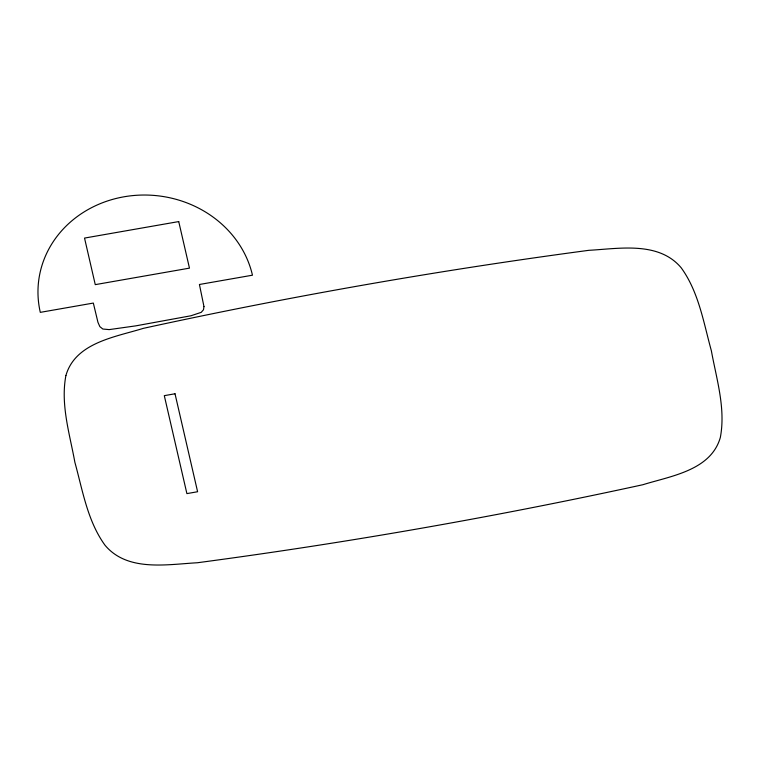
<?xml version="1.0" encoding="UTF-8"?>
<svg xmlns="http://www.w3.org/2000/svg" width="760" height="760" viewBox="0 0 760 760"><rect width="100%" height="100%" fill="white"/><g stroke="black" fill="none" stroke-linecap="round" stroke-linejoin="round"><path stroke-width="1.14" d="M203.965 306.584L203.5 309.738L201.219 312.351L190.94 315.77L135.755 325.869L109.164 329.612L102.819 329.023L99.855 326.629L97.954 322.344L93.337 303.069L40.299 312.36A108.509 98.657 5.6 0 1 124.013 196.792A108.509 98.657 5.6 0 1 252.462 275.196L199.424 284.487L203.965 306.584M65.901 375.544C60.401 404.633 69.711 433.855 74.87 462.279C82.669 490.504 87.457 521.047 105.051 545.29C127.528 572.014 166.81 564.433 197.362 562.751C346.807 542.868 495.625 516.828 642.931 484.709C670.899 475.998 710.866 470.506 720.328 437.513C725.828 408.433 716.528 379.202 711.369 350.787C703.561 322.563 698.772 292.02 681.188 267.776C658.711 241.043 619.428 248.634 588.876 250.315C439.432 270.199 290.605 296.238 143.307 328.358C115.339 337.07 75.364 342.56 65.901 375.544M178.733 221.578L84.531 238.079L95.266 284.639L189.468 268.137L178.733 221.578M175.018 393.775L164.302 395.656L186.893 493.611L197.6 491.739L175.018 393.775"/></g></svg>
